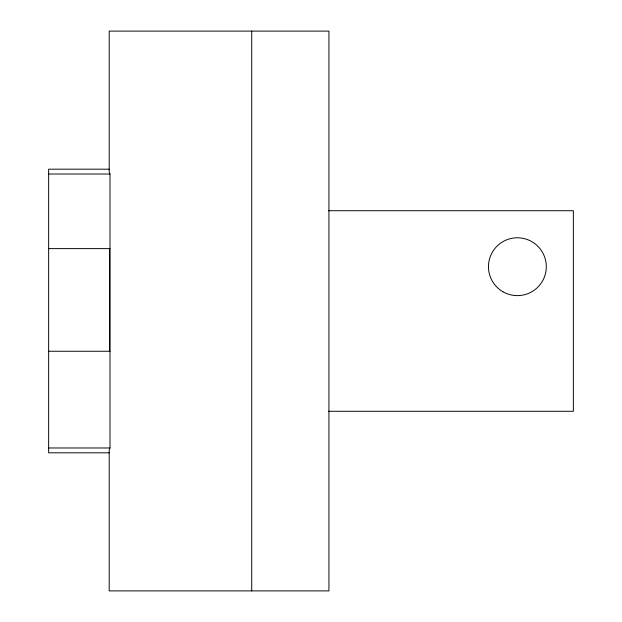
<?xml version="1.0" encoding="UTF-8"?>
<svg xmlns="http://www.w3.org/2000/svg" width="622" height="622" viewBox="0 0 622 622"><rect width="100%" height="100%" fill="white"/><g stroke="black" fill="none" stroke-linecap="round" stroke-linejoin="round"><path stroke-width="0.93" d="M110.001 447.98L109.192 450.149L109.192 590.9L328.929 590.9L328.929 31.1L109.192 31.1L109.192 171.851L110.001 174.02L110.001 447.98L48.64 447.98M109.192 169.184L48.64 169.184L48.64 452.816L109.192 452.816M48.64 174.02L110.001 174.02M328.447 210.718L573.36 210.718L573.36 411.282L328.447 411.282M48.64 248.621L110.001 248.621M48.64 351.251L110.001 351.251M251.716 31.1L251.716 590.9M109.635 248.621L109.635 351.251M502.918 291.749A28.923 28.923 0 0 0 546.303 266.698A28.923 28.923 0 0 0 502.918 241.655A28.923 28.923 0 0 0 502.918 291.749"/></g></svg>
